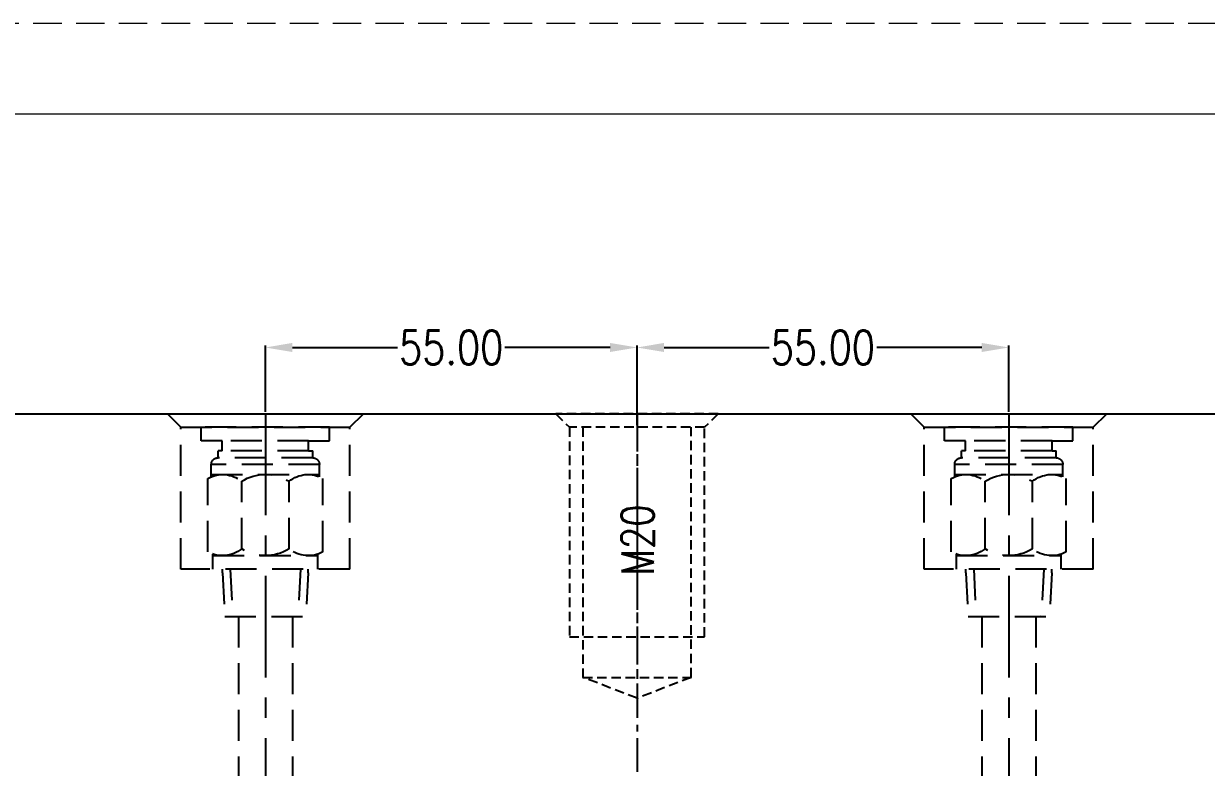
# Model space of a CAD drawing. Header units: millimetres. Extents: x 27275 to 28529, y -21406 to -20519.
# Drawn here: x 28206.9 to 28381.9, y -20628.6 to -20518.6 of the extents above; entities that cross this region are included whole.
import ezdxf

# ---------------------------------------------------------------- set-up
doc = ezdxf.new("R2010")
doc.units = ezdxf.units.MM
doc.header["$LTSCALE"] = 8
for name, pattern in [('CENTER', [2, 1.25, -0.25, 0.25, -0.25]), ('DASHED', [0.75, 0.5, -0.25]), ('HIDDEN', [0.375, 0.25, -0.125])]:
    doc.linetypes.add(name, pattern=pattern)
doc.layers.get('DEFPOINTS').update_dxf_attribs({"color": 6})
doc.layers.add('CL', color=1, linetype='Continuous')
doc.layers.add('WT', color=4, linetype='Continuous')
doc.layers.add('dim', color=3, linetype='Continuous', lineweight=15)
doc.layers.add('MBOM-ASSIS-LAYER', color=71, linetype='Continuous', lineweight=9)
doc.styles.get("Standard").update_dxf_attribs({"font": 'txt.shx', "width": 0.8, "bigfont": 'chineset.shx'})
doc.dimstyles.new('ISO-25', dxfattribs={"dimtxt": 5, "dimasz": 4, "dimexe": 0.3, "dimexo": 0.3, "dimtad": 0, "dimzin": 1, "dimdsep": 46, "dimtxsty": 'Standard', "dimcen": 0, "dimclrd": 3, "dimclre": 3, "dimclrt": 3, "dimazin": 0, "dimtfac": 1, "dimtofl": 0, "dimtmove": 0, "dimatfit": 0, "dimfxl": 0, "dimarcsym": 0})

# ---------------------------------------------------------------- blocks, each defined once
blk = doc.blocks.new('20100617.142056')
at = {"layer": 'MBOM-ASSIS-LAYER', "linetype": 'DASHED'}
blk.add_line((0, 841), (-1189, 841), dxfattribs=at)
at = {"layer": 'MBOM-ASSIS-LAYER'}
blk.add_line((-12.7, 828.3), (-1176.3, 828.3), dxfattribs=at)
blk = doc.blocks.new('*D27207')
at = {"layer": 'DEFPOINTS', "color": 0}
for p in [(28242.64, -20566.49), (28242.64, -20576.29), (28297.64, -20578.29)]:
    blk.add_point(p, dxfattribs=at)
at = {"layer": 'dim', "color": 3, "lineweight": -2}
for p, q in [((28242.64, -20575.99), (28242.64, -20566.19)), ((28246.64, -20566.49), (28262.18, -20566.49)), ((28293.64, -20566.49), (28278.1, -20566.49)), ((28297.64, -20577.99), (28297.64, -20566.19))]:
    blk.add_line(p, q, dxfattribs=at)
at = {"layer": 'dim', "color": 3}
for points in [[(28246.64, -20565.82), (28246.64, -20567.16), (28242.64, -20566.49)], [(28293.64, -20567.16), (28293.64, -20565.82), (28297.64, -20566.49)]]:
    blk.add_solid(points, dxfattribs=at)
at = {"layer": 'dim', "color": 3, "insert": (28270.14, -20566.49), "char_height": 5, "attachment_point": 5}
blk.add_mtext('55.00', dxfattribs=at)
blk = doc.blocks.new('*D27208')
at = {"layer": 'DEFPOINTS', "color": 0}
for p in [(28352.64, -20566.49), (28297.64, -20576.29), (28352.64, -20576.29)]:
    blk.add_point(p, dxfattribs=at)
at = {"layer": 'dim', "color": 3, "lineweight": -2}
for p, q in [((28297.64, -20575.99), (28297.64, -20566.19)), ((28301.64, -20566.49), (28317.18, -20566.49)), ((28348.64, -20566.49), (28333.1, -20566.49)), ((28352.64, -20575.99), (28352.64, -20566.19))]:
    blk.add_line(p, q, dxfattribs=at)
at = {"layer": 'dim', "color": 3}
for points in [[(28301.64, -20565.82), (28301.64, -20567.16), (28297.64, -20566.49)], [(28348.64, -20567.16), (28348.64, -20565.82), (28352.64, -20566.49)]]:
    blk.add_solid(points, dxfattribs=at)
at = {"layer": 'dim', "color": 3, "insert": (28325.14, -20566.49), "char_height": 5, "attachment_point": 5}
blk.add_mtext('55.00', dxfattribs=at)
blk = doc.blocks.new('20160903.151524')
at = {"layer": 'WT', "color": 125, "linetype": 'HIDDEN', "ltscale": 2.3}
for p, q in [((-6.35, 23.56), (-6.01, 30)), ((-6.01, 30), (6.01, 30)), ((-5.19, 23), (-4.82, 30)), ((5.19, 23), (4.82, 30)), ((6.35, 23.56), (6.01, 30)), ((12.5, 23), (-12.5, 23)), ((-12.5, 23), (-12.5, 2)), ((-7.75, 23), (-7.75, 20.77)), ((-6.35, 23.56), (-6.35, 23)), ((6.35, 23.56), (6.35, 23)), ((7.75, 23), (7.75, 20.77)), ((12.5, 23), (12.5, 2)), ((-8.5, 20.43), (-8.5, 9.57)), ((-7.75, 21), (7.75, 21)), ((-3.5, 20.01), (-3.5, 9.99)), ((3.5, 20.01), (3.5, 9.99)), ((8.5, 20.43), (8.5, 9.57)), ((-8, 9.33), (-8, 7.51)), ((-8, 9), (8, 9)), ((8, 9.33), (8, 7.51)), ((8, 7.51), (-8, 7.51)), ((7, 6.51), (-7, 6.51)), ((-7, 6.51), (-7, 5.51)), ((-6.4, 5.51), (-7, 5.51)), ((-6.4, 5.51), (-7, 5.51)), ((6.4, 5.51), (-6.4, 5.51)), ((-6.4, 5.51), (-6.4, 4.01)), ((6.4, 5.51), (6.4, 4.01)), ((6.4, 5.51), (7, 5.51)), ((6.4, 5.51), (7, 5.51)), ((7, 6.51), (7, 5.51)), ((-9.5, 4.01), (-9.5, 2)), ((-6.4, 4.01), (-9.5, 4.01)), ((6.4, 4.01), (-6.4, 4.01)), ((6.4, 4.01), (9.5, 4.01)), ((9.5, 4.01), (9.5, 2)), ((-12.5, 2), (-14.5, 0)), ((-12.5, 2), (12.5, 2)), ((9.5, 2), (-9.5, 2)), ((12.5, 2), (14.5, 0)), ((-14.5, 0), (14.5, 0))]:
    blk.add_line(p, q, dxfattribs=at)
at = {"layer": 'WT', "color": 125, "linetype": 'CENTER', "ltscale": 1.5}
blk.add_line((0, 0), (0, 30), dxfattribs=at)
at = {"layer": 'WT', "color": 125, "linetype": 'HIDDEN', "ltscale": 2.3}
for centre, radius, start, end in [((-6.32, 16.53), 4.47, 50.9817, 119.248), ((6.32, 16.53), 4.47, 60.752, 129.0183), ((0, 14.34), 6.66, 58.3016, 121.6984), ((-6.32, 13.47), 4.47, 240.752, 309.0183), ((0, 15.66), 6.66, 238.3016, 301.6984), ((6.32, 13.47), 4.47, 230.9817, 299.248), ((-7, 7.51), 1, 180, 270), ((7, 7.51), 1, 270, 0)]:
    blk.add_arc(centre, radius, start, end, dxfattribs=at)

msp = doc.modelspace()

# ---------------------------------------------------------------- linework, layer by layer
msp.add_line((28125.642, -20576.286), (28469.642, -20576.286))
at = {"color": 8, "linetype": 'HIDDEN', "ltscale": 0.7}
for p, q in [((28309.642, -20576.286), (28285.642, -20576.286)), ((28285.642, -20576.286), (28287.642, -20578.286)), ((28297.642, -20576.286), (28297.642, -20618.382)), ((28309.642, -20576.286), (28307.642, -20578.286)), ((28287.642, -20578.286), (28287.642, -20609.286)), ((28307.642, -20578.286), (28287.642, -20578.286)), ((28289.642, -20578.286), (28289.642, -20615.286)), ((28305.642, -20615.286), (28305.642, -20578.286)), ((28307.642, -20609.286), (28307.642, -20578.286)), ((28287.642, -20609.286), (28307.642, -20609.286)), ((28289.642, -20615.286), (28305.642, -20615.286)), ((28297.642, -20618.382), (28289.642, -20615.286)), ((28305.642, -20615.286), (28297.642, -20618.382))]:
    msp.add_line(p, q, dxfattribs=at)
at = {"layer": 'CL', "color": 7, "linetype": 'CENTER', "ltscale": 0.5}
msp.add_line((28297.642, -20576.286), (28297.642, -20976.286), dxfattribs=at)
at = {"layer": 'WT', "color": 125, "linetype": 'CENTER', "ltscale": 1.5}
for p, q in [((28242.642, -20576.286), (28242.642, -20631.286)), ((28352.642, -20576.286), (28352.642, -20731.286))]:
    msp.add_line(p, q, dxfattribs=at)
at = {"layer": 'WT', "color": 125, "linetype": 'HIDDEN', "ltscale": 2.3}
for p, q in [((28238.642, -20606.286), (28238.642, -20631.286)), ((28246.642, -20606.286), (28246.642, -20631.286)), ((28348.642, -20606.286), (28348.642, -20652.286)), ((28356.642, -20606.286), (28356.642, -20652.286))]:
    msp.add_line(p, q, dxfattribs=at)

# ---------------------------------------------------------------- block references
at = {"layer": 'MBOM-ASSIS-LAYER', "xscale": 1.054948194158051, "yscale": 1.054948194158051, "zscale": 1.054948194158051}
msp.add_blockref('20100617.142056', (28529, -21405.8), dxfattribs=at)
at = {"layer": 'WT', "xscale": -1, "rotation": -180}
for p in [(28242.642, -20576.286), (28352.642, -20576.286)]:
    msp.add_blockref('20160903.151524', p, dxfattribs=at)

# ---------------------------------------------------------------- texts
at = {"color": 8, "linetype": 'HIDDEN', "ltscale": 0.7, "insert": (28300.13, -20600.238), "char_height": 4.8, "width": 14.1924, "attachment_point": 7, "rotation": 90}
msp.add_mtext('M20', dxfattribs=at)

# ---------------------------------------------------------------- dimensions: what is measured, and where the dimension line sits
at = {"layer": 'dim'}
for base, p1, p2, picture, middle in [((28242.642, -20566.491), (28297.642, -20578.286), (28242.642, -20576.286), '*D27207', (28270.142, -20566.491)), ((28352.642, -20566.491), (28297.642, -20576.286), (28352.642, -20576.286), '*D27208', (28325.142, -20566.491))]:
    dim = msp.add_linear_dim(base=base, p1=p1, p2=p2, dimstyle='ISO-25', dxfattribs=at)
    dim.commit()
    dim.dimension.update_dxf_attribs({"geometry": picture, "text_midpoint": middle})

doc.saveas('drawing.dxf')
